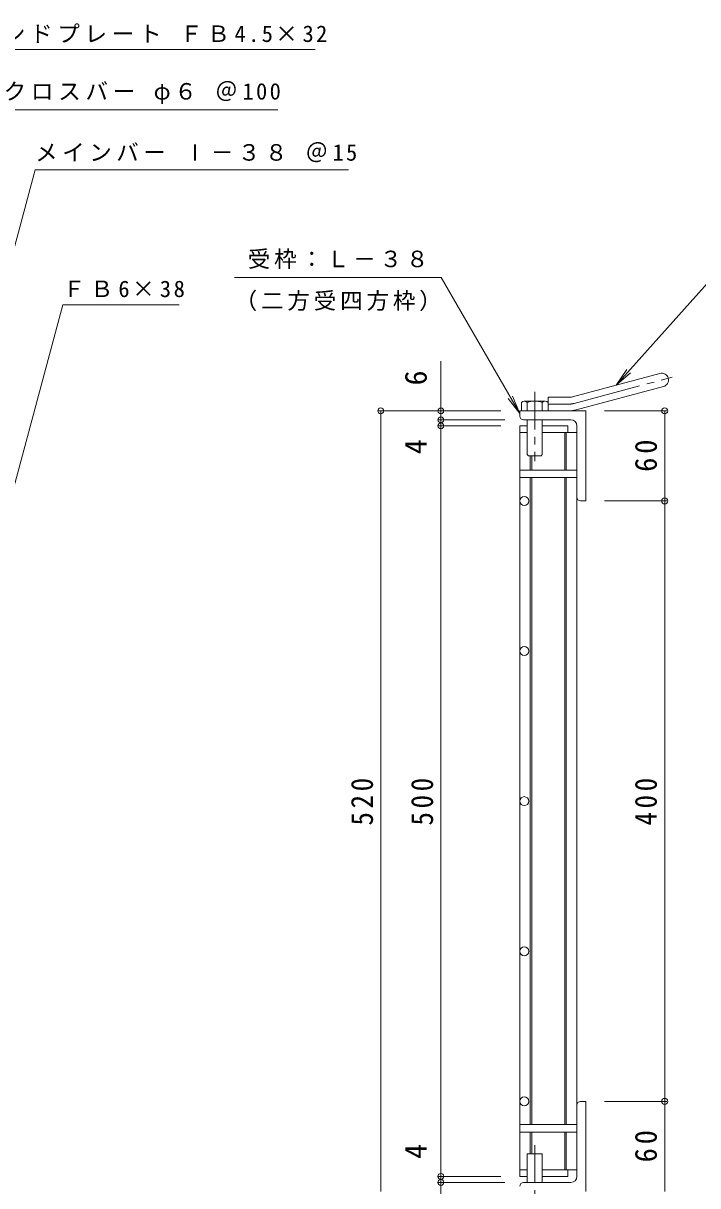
# Model space of a CAD drawing. Units: millimetres, scale not verified. Extents: x -912 to 884, y -688 to 590.
# Drawn here: x -263 to 186, y -185 to 590 of the extents above; entities that cross this region are included whole.
import ezdxf
from ezdxf.enums import TextEntityAlignment as Align

# ---------------------------------------------------------------- set-up
doc = ezdxf.new("R2010")
doc.units = ezdxf.units.MM
doc.header["$LTSCALE"] = 5
doc.header["$PDMODE"] = 32
doc.header["$PDSIZE"] = 4
doc.linetypes.add('CHAIN1', pattern=[8, 5, -1, 1, -1])
doc.linetypes.add('CHAIN2', pattern=[12, 9, -1, 1, -1])
for name, color, linetype, lineweight in [('A-1', 2, 'Continuous', 9), ('A-2', 3, 'Continuous', 9), ('A-4', 7, 'Continuous', 9), ('A-5', 7, 'Continuous', 9), ('A-9', 4, 'Continuous', 9)]:
    doc.layers.add(name, color=color, linetype=linetype, lineweight=lineweight)
doc.styles.add('ＭＳ ゴシック', font='')
doc.styles.get('ＭＳ ゴシック').set_extended_font_data('MS Gothic')

msp = doc.modelspace()

# ---------------------------------------------------------------- linework, layer by layer
at = {"layer": 'A-1'}
for p, q in [((102.171, 340.667), (160.362, 356.259)), ((104.501, 331.974), (162.692, 347.566)), ((86.027, 331.36), (86.027, 340.36)), ((99.842, 340.36), (86.027, 340.36)), ((67.027, 327.86), (67.027, 331.36)), ((111.027, 331.36), (67.027, 331.36)), ((101.027, 325.36), (69.527, 325.36)), ((111.027, 331.36), (111.027, 271.36)), ((105.027, 321.36), (105.027, 273.86)), ((107.527, 271.36), (111.027, 271.36)), ((105.027, -178.641), (105.027, -131.141)), ((107.527, -128.641), (111.027, -128.641)), ((111.027, -188.641), (111.027, -128.641)), ((101.027, -182.641), (69.527, -182.641))]:
    msp.add_line(p, q, dxfattribs=at)
at = {"layer": 'A-1', "linetype": 'CHAIN2'}
for p, q in [((103.336, 336.32), (168.503, 353.782)), ((99.842, 335.86), (85.912, 335.86))]:
    msp.add_line(p, q, dxfattribs=at)
at = {"layer": 'A-1'}
for centre, radius, start, end in [((161.527, 351.913), 4.5, 285.00014, 104.99991), ((99.842, 349.361), 9, 270, 285.00002), ((69.527, 327.86), 2.5, 180, 270), ((99.842, 349.361), 18, 270, 285), ((101.027, 321.36), 4, 0, 90), ((107.527, 273.86), 2.5, 180, 270), ((107.527, -131.141), 2.5, 90, 180), ((69.527, -185.141), 2.5, 90, 180), ((101.027, -178.641), 4, 270, 0)]:
    msp.add_arc(centre, radius, start, end, dxfattribs=at)
at = {"layer": 'A-1', "linetype": 'CHAIN2'}
msp.add_arc((99.842, 349.36), 13.5, 270, 284.99995, dxfattribs=at)
at = {"layer": 'A-2'}
for p, q in [((67.027, 321.36), (72.027, 321.36)), ((67.027, 321.36), (67.027, -178.641)), ((82.027, 321.36), (99.027, 321.36)), ((99.027, 321.36), (99.027, 316.86)), ((67.027, 316.86), (72.027, 316.86)), ((82.027, 316.86), (105.027, 316.86)), ((97.027, 316.86), (97.027, 291.86)), ((98.027, 316.86), (98.027, 291.86)), ((105.027, 316.86), (105.027, -174.141)), ((74.027, 301.361), (74.027, 291.86)), ((75.027, 301.361), (75.027, 291.86)), ((74.027, 286.86), (74.027, -144.141)), ((75.027, 286.86), (75.027, -144.141)), ((97.027, 286.86), (97.027, -144.141)), ((98.027, 286.86), (98.027, -144.141)), ((74.027, -149.141), (74.027, -163.641)), ((75.027, -149.141), (75.027, -163.641)), ((97.027, -149.141), (97.027, -174.141)), ((98.027, -149.141), (98.027, -174.141)), ((67.027, -174.141), (72.027, -174.141)), ((82.027, -174.141), (105.027, -174.141)), ((99.027, -174.141), (99.027, -178.641)), ((67.027, -178.641), (72.027, -178.641)), ((82.027, -178.641), (99.027, -178.641))]:
    msp.add_line(p, q, dxfattribs=at)
for centre in [(70.027, 271.36), (70.027, 171.36), (70.027, 71.36), (70.027, -28.64), (70.027, -128.64)]:
    msp.add_circle(centre, 3, dxfattribs=at)
at = {"layer": 'A-4'}
for p, q in [((14.527, -220.195), (14.527, 364.483)), ((54.527, 331.36), (-26.973, 331.36)), ((-25.473, -188.641), (-25.473, 331.36)), ((57.027, 325.36), (13.027, 325.36)), ((123.527, 331.36), (165.027, 331.36)), ((163.527, -188.641), (163.527, 331.36)), ((54.527, 321.36), (13.027, 321.36)), ((123.527, 271.36), (165.027, 271.36)), ((123.527, -128.641), (165.027, -128.641)), ((54.527, -178.641), (13.027, -178.641)), ((57.027, -182.641), (13.027, -182.641))]:
    msp.add_line(p, q, dxfattribs=at)
for p in [(-25.473, 331.36), (14.527, 331.36), (163.527, 331.36), (14.527, 325.36), (14.527, 321.36), (163.527, 271.36), (163.527, -128.641), (14.527, -178.641), (14.527, -182.641)]:
    msp.add_point(p, dxfattribs=at)
at = {"layer": 'A-5'}
for p, q in [((-299.393, 571.96), (-69.065, 571.96)), ((-279.614, 531.96), (-94.044, 531.96)), ((-308.158, 295.86), (-255.613, 491.96)), ((-255.613, 491.96), (-46.863, 491.96)), ((-122.767, 420.187), (14.733, 420.187)), ((131.267, 348.463), (193.773, 418.395)), ((-276.158, 256.247), (-237.115, 401.96)), ((-237.115, 401.96), (-159.615, 401.96)), ((131.267, 348.463), (138.309, 358.79)), ((131.267, 348.463), (140.742, 356.616)), ((67.027, 329.61), (62.244, 341.159))]:
    msp.add_line(p, q, dxfattribs=at)
msp.add_lwpolyline([(14.733, 420.187), (67.027, 329.61), (59.418, 339.527)], dxfattribs=at)
at = {"layer": 'A-9', "linetype": 'CHAIN1'}
for p, q in [((77.027, 343.996), (77.027, 297.827)), ((77.027, -157.71), (77.027, -222.073))]:
    msp.add_line(p, q, dxfattribs=at)
at = {"layer": 'A-9'}
for p, q in [((68.142, 337.017), (68.142, 331.361)), ((83.97, 337.761), (70.085, 337.761)), ((72.027, 331.361), (72.027, 337.017)), ((82.027, 331.361), (82.027, 337.017)), ((85.912, 337.017), (85.912, 331.361)), ((72.027, 331.36), (72.027, 331.361)), ((72.027, 302.173), (72.027, 325.36)), ((82.027, 331.36), (82.027, 331.361)), ((82.027, 302.173), (82.027, 325.36)), ((72.839, 301.361), (72.027, 302.173)), ((81.215, 301.361), (82.027, 302.173)), ((72.839, 301.361), (81.215, 301.361)), ((67.027, 287.061), (67.027, 291.86)), ((67.027, 291.86), (105.027, 291.86)), ((67.027, 286.86), (105.027, 286.86)), ((67.027, -144.141), (105.027, -144.141)), ((82.027, -163.641), (72.027, -163.641)), ((72.027, -182.641), (72.027, -163.641)), ((82.027, -182.641), (82.027, -163.641))]:
    msp.add_line(p, q, dxfattribs=at)
msp.add_lwpolyline([(67.027, -144.141), (67.027, -149.141), (105.027, -149.141)], dxfattribs=at)
for centre, radius, start, end in [((70.085, 334.851), 2.91, 48.12389, 131.8763), ((77.027, 320.571), 17.19, 73.09029, 106.90971), ((83.97, 334.851), 2.91, 48.11642, 131.87611)]:
    msp.add_arc(centre, radius, start, end, dxfattribs=at)

# ---------------------------------------------------------------- texts
at = {"layer": 'A-4', "color": 2, "style": 'ＭＳ ゴシック'}
for s, p in [('6', (9.527, 348.272)), ('4', (9.527, 302.456)), ('4', (9.527, -166.945))]:
    msp.add_text(s, height=14.66, rotation=90, dxfattribs=at).set_placement(p, align=Align.BOTTOM_LEFT)
at = {"layer": 'A-4', "color": 2, "char_height": 14.66, "attachment_point": 7, "rotation": 90, "style": 'ＭＳ ゴシック'}
for s, insert in [('\\T1.27;\\W0.95;60', (158.527, 290.735)), ('\\T1.27;\\W0.9;520', (-30.473, 55.11)), ('\\T1.27;\\W0.9;500', (9.527, 55.11)), ('\\T1.27;\\W0.9;400', (158.527, 55.11)), ('\\T1.27;\\W0.95;60', (158.527, -169.266))]:
    msp.add_mtext(s, dxfattribs=dict(at, insert=insert))
at = {"layer": 'A-5', "char_height": 11, "attachment_point": 7, "style": 'ＭＳ ゴシック'}
for s, insert in [('\\T1.21;エンドプレート\\~ＦＢ4.5×32', (-295.315, 576.438)), ('\\T1.21;クロスバー\\~φ６\\~＠100', (-276.544, 535.714)), ('\\T1.2;メインバー\\~Ⅰ－３８\\~＠15', (-255.613, 496.96)), ('\\T1.17;受枠：Ｌ－３８', (-114.017, 425.847)), ('\\T1.23;ＦＢ6×38', (-237.115, 406.96)), ('\\T1.17;（二方受四方枠）', (-122.767, 397.816))]:
    msp.add_mtext(s, dxfattribs=dict(at, insert=insert))

doc.saveas('drawing.dxf')
